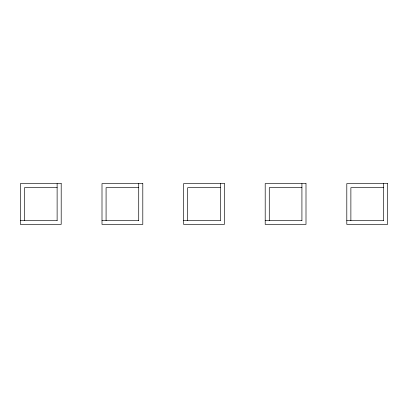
<?xml version="1.0" encoding="UTF-8"?>
<svg xmlns="http://www.w3.org/2000/svg" width="408" height="408" viewBox="0 0 408 408"><rect width="100%" height="100%" fill="white"/><g stroke="black" fill="none" stroke-linecap="round" stroke-linejoin="round"><path stroke-width="0.61" d="M57.12 187.68L24.48 187.68L24.48 220.601M138.72 187.68L106.08 187.68L106.08 220.601M220.32 187.68L187.68 187.68L187.68 220.601M301.92 187.68L269.28 187.68L269.28 220.601M383.52 187.68L350.88 187.68L350.88 220.601M20.4 220.32L57.12 220.32M102 220.32L138.72 220.32M183.6 220.32L220.32 220.32M265.2 220.32L301.92 220.32M346.8 220.32L383.52 220.32M383.52 183.6L383.52 220.601M301.92 183.6L301.92 220.601M220.32 183.6L220.32 220.601M138.72 183.6L138.72 220.601M57.12 183.6L57.12 220.601M61.2 183.6L20.4 183.6L20.4 224.4L61.2 224.4L61.2 183.6M142.8 183.6L102 183.6L102 224.4L142.8 224.4L142.8 183.6M224.4 183.6L183.6 183.6L183.6 224.4L224.4 224.4L224.4 183.6M306 183.6L265.2 183.6L265.2 224.4L306 224.4L306 183.6M387.6 183.6L346.8 183.6L346.8 224.4L387.6 224.4L387.6 183.6"/></g></svg>
